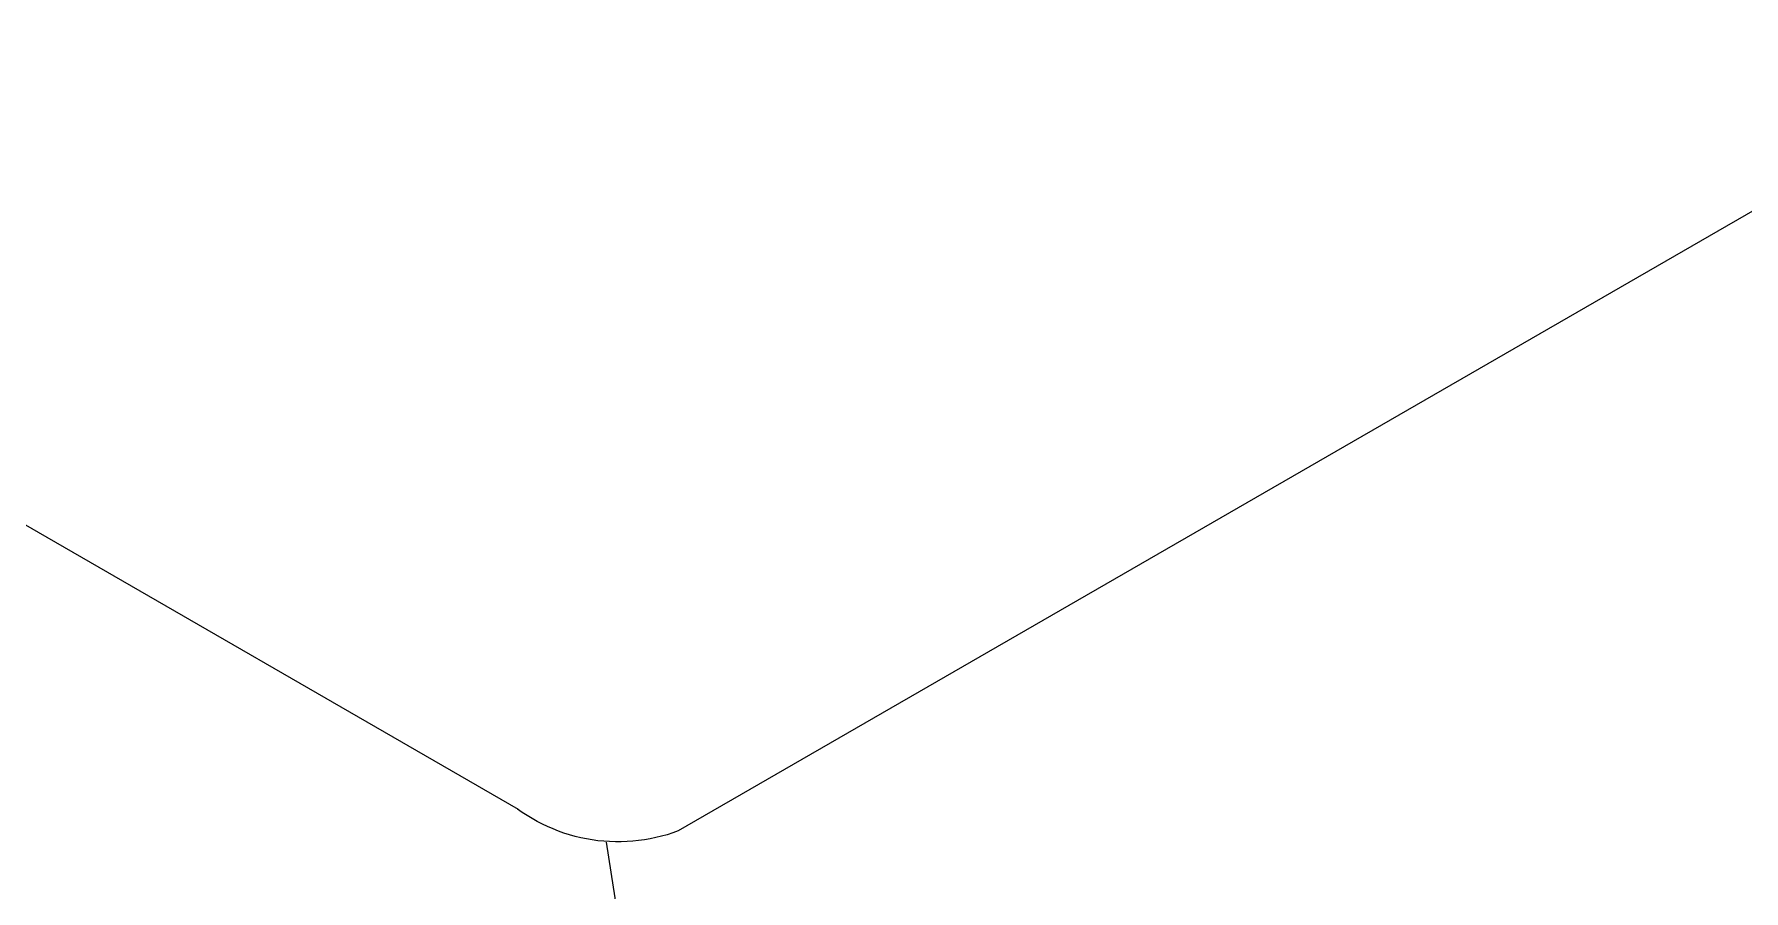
# Model space of a CAD drawing. Header units: inches. Extents: x -4 to 147, y -1 to 99.
# Drawn here: x 129.463 to 130.48, y 25.853 to 26.363 of the extents above; entities that cross this region are included whole.
import ezdxf

# ---------------------------------------------------------------- set-up
doc = ezdxf.new("R2010")
doc.units = ezdxf.units.IN
doc.layers.add('ZANO_R', color=7, linetype='Continuous', lineweight=0)

msp = doc.modelspace()

# ---------------------------------------------------------------- linework, layer by layer
at = {"layer": 'ZANO_R'}
for p, q in [((129.7511, 25.90136), (128.86018, 26.41574)), ((130.52815, 26.28244), (129.84606, 25.88863)), ((129.75337, 25.89969), (129.75054, 25.90169)), ((129.75627, 25.89779), (129.75337, 25.89969)), ((129.75923, 25.89599), (129.75627, 25.89779)), ((129.76225, 25.89429), (129.75923, 25.89599)), ((129.76532, 25.8927), (129.76225, 25.89429)), ((129.76845, 25.89122), (129.76532, 25.8927)), ((129.77163, 25.88984), (129.76845, 25.89122)), ((129.77486, 25.88857), (129.77163, 25.88984)), ((129.77812, 25.88741), (129.77486, 25.88857)), ((129.78142, 25.88636), (129.77812, 25.88741)), ((129.78476, 25.88543), (129.78142, 25.88636)), ((129.78813, 25.88461), (129.78476, 25.88543)), ((129.79152, 25.88391), (129.78813, 25.88461)), ((129.79493, 25.88332), (129.79152, 25.88391)), ((129.79837, 25.88286), (129.79493, 25.88332)), ((129.80181, 25.8825), (129.79837, 25.88286)), ((129.80527, 25.88227), (129.80181, 25.8825)), ((129.80325, 25.88196), (129.91264, 25.17277)), ((129.80873, 25.88216), (129.80527, 25.88227)), ((129.81219, 25.88216), (129.80873, 25.88216)), ((129.81566, 25.88228), (129.81219, 25.88216)), ((129.81911, 25.88252), (129.81566, 25.88228)), ((129.82256, 25.88288), (129.81911, 25.88252)), ((129.82599, 25.88335), (129.82256, 25.88288)), ((129.8294, 25.88395), (129.82599, 25.88335)), ((129.8328, 25.88465), (129.8294, 25.88395)), ((129.83616, 25.88548), (129.8328, 25.88465)), ((129.83949, 25.88642), (129.83616, 25.88548)), ((129.8428, 25.88747), (129.83949, 25.88642)), ((129.84606, 25.88863), (129.8428, 25.88747))]:
    msp.add_line(p, q, dxfattribs=at)

doc.saveas('drawing.dxf')
